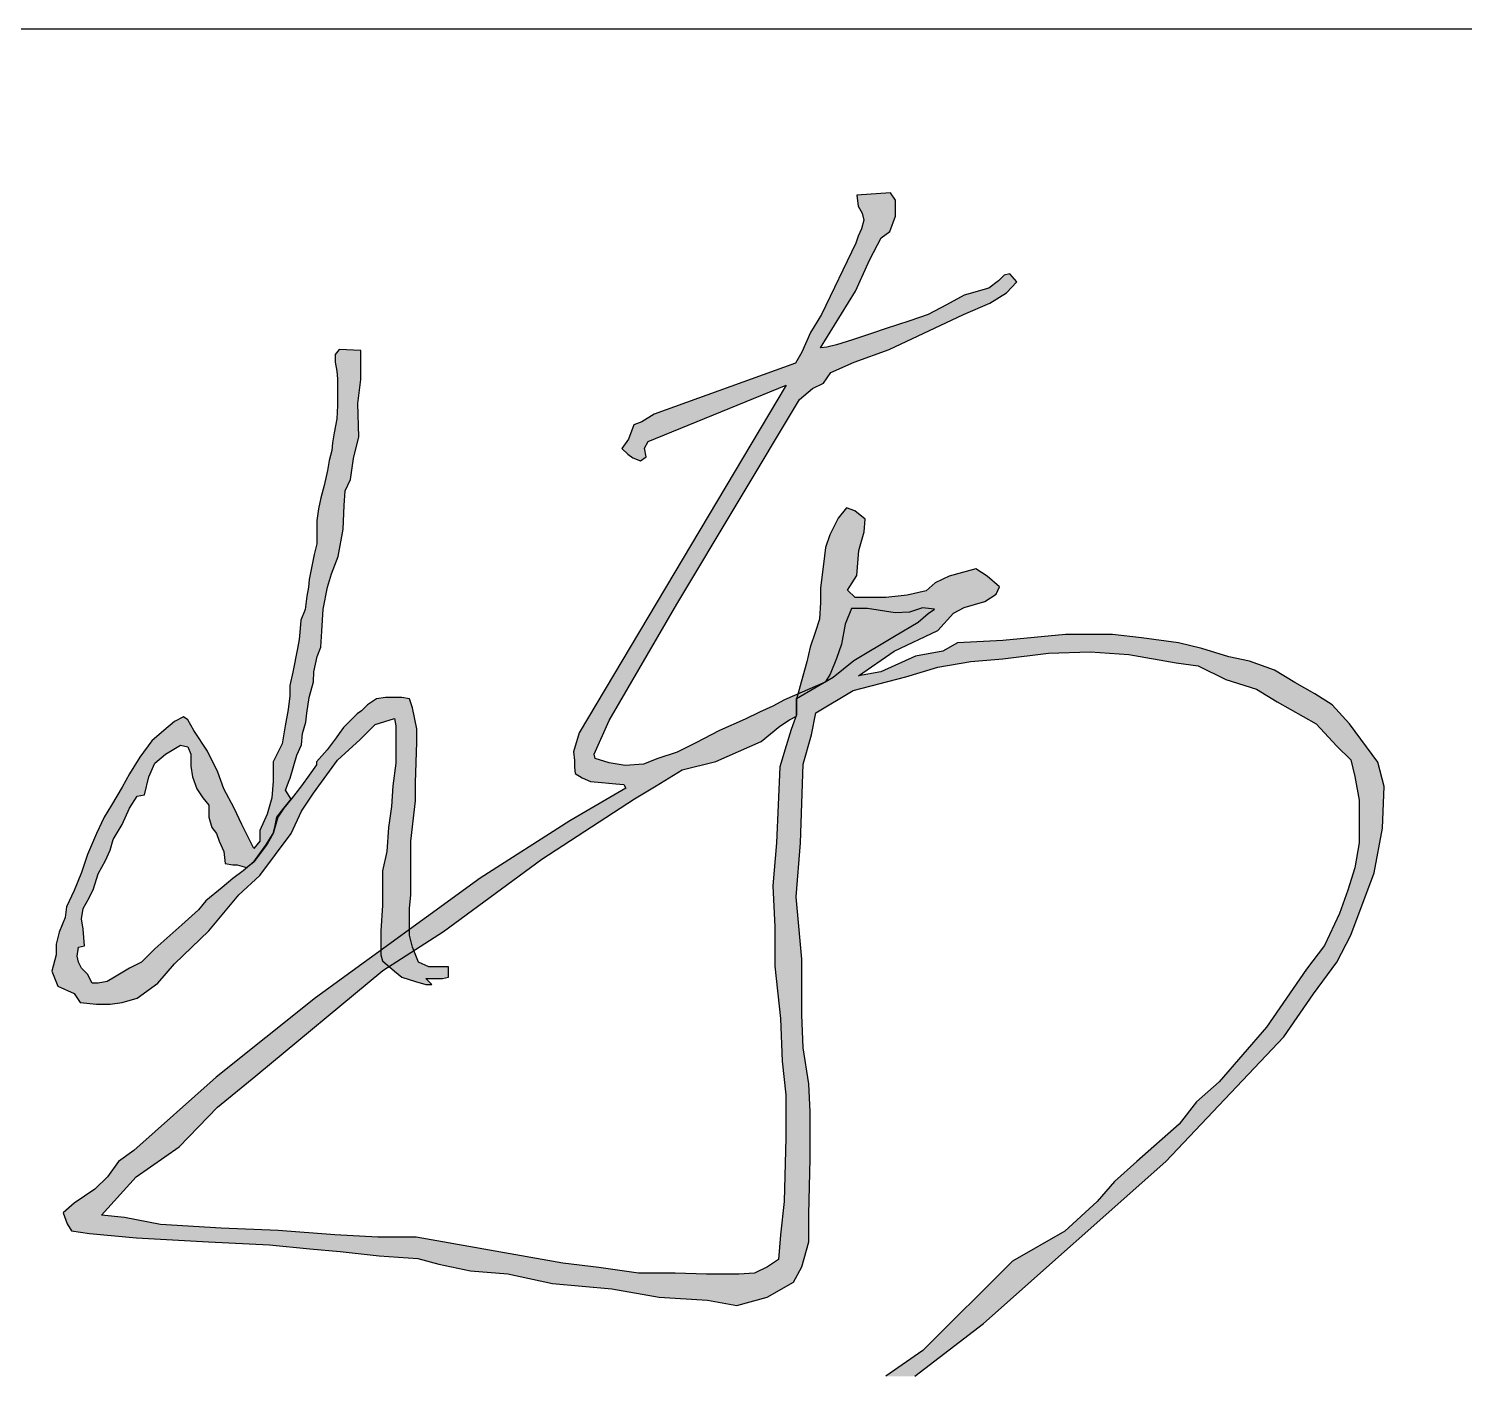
# Model space of a CAD drawing. Extents: x -266287 to 275962, y -324567 to 363765.
# Drawn here: x -76038 to -74884, y -228443 to -227359 of the extents above; entities that cross this region are included whole.
import ezdxf

# ---------------------------------------------------------------- set-up
doc = ezdxf.new("R2010")
doc.units = 0
doc.header["$LTSCALE"] = 1000
doc.linetypes.add('LENGSHUI', pattern=[22, 20, -1, 0, -1])
doc.layers.add('00签名', color=7, linetype='LENGSHUI')
doc.layers.add('PUB_TITLE', color=4, linetype='CONTINUOUS')

msp = doc.modelspace()

# ---------------------------------------------------------------- hatches: boundary and pattern name
at = {"layer": '00签名', "linetype": 'Continuous'}
for points in [[(-75325.44689, -228442.79699), (-75270.24624, -228400.39464), (-75123.53584, -228270.12012), (-75028.78197, -228169.68468), (-75004.80276, -228135.23708), (-74986.06949, -228109.7767), (-74974.82953, -228088.06133), (-74956.09627, -228037.88849), (-74949.35103, -228001.94506), (-74947.85489, -227968.24674), (-74953.09769, -227948.77648), (-74975.91078, -227917.83728), (-74989.84758, -227902.5839), (-75003.78123, -227893.96248), (-75019.71079, -227884.67746), (-75036.30042, -227874.73019), (-75056.20609, -227867.43598), (-75072.79886, -227864.11932), (-75094.6973, -227857.48735), (-75113.27655, -227852.8462), (-75143.13976, -227848.8673), (-75166.36776, -227846.21424), (-75204.19261, -227846.21424), (-75254.6247, -227850.85675), (-75291.12314, -227852.8462), (-75303.07032, -227859.47681), (-75324.96875, -227863.45707), (-75352.8392, -227876.0574), (-75370.75839, -227879.3727), (-75342.22159, -227859.47681), (-75307.04956, -227842.89758), (-75294.44233, -227828.9714), (-75285.81434, -227824.32889), (-75269.22471, -227819.68638), (-75259.93351, -227813.71802), (-75257.28068, -227807.74966), (-75267.23508, -227799.12824), (-75276.52628, -227793.15988), (-75297.76151, -227799.12824), (-75309.04233, -227804.43436), (-75316.34076, -227811.06632), (-75331.60397, -227814.38162), (-75348.85681, -227816.37108), (-75373.41122, -227816.37108), (-75379.64412, -227810.31705), (-75372.10995, -227798.60742), (-75370.43778, -227778.53611), (-75366.25423, -227763.48126), (-75365.415, -227753.4456), (-75373.78525, -227746.75517), (-75380.4802, -227744.24625), (-75387.17514, -227752.6093), (-75393.87008, -227765.99018), (-75397.21755, -227776.02719), (-75398.89286, -227789.40807), (-75401.40111, -227808.64444), (-75401.40111, -227820.3527), (-75402.24033, -227833.73494), (-75405.5878, -227844.6069), (-75409.77136, -227856.31517), (-75412.28275, -227868.02479), (-75415.63022, -227879.73306), (-75420.64985, -227898.13313), (-75420.64985, -227910.6777), (-75424.83655, -227922.38732), (-75429.0201, -227935.7682), (-75434.04288, -227952.49565), (-75436.65485, -228013.71452), (-75439.65972, -228048.25867), (-75438.15729, -228081.3029), (-75438.15729, -228112.84315), (-75433.64999, -228154.89908), (-75432.14441, -228189.44323), (-75429.13954, -228216.47967), (-75429.13954, -228251.02381), (-75430.64198, -228302.09144), (-75433.64999, -228329.12652), (-75435.21528, -228348.72325), (-75444.1073, -228354.64945), (-75454.48289, -228359.83318), (-75467.08384, -228360.5743), (-75493.02438, -228360.5743), (-75518.22314, -228359.83318), (-75547.86948, -228359.83318), (-75579.73804, -228355.38921), (-75608.64259, -228351.68635), (-75726.46729, -228331.0099), (-75757.31118, -228331.0099), (-75791.89543, -228329.14148), (-75837.69449, -228325.40598), (-75883.49356, -228323.53756), (-75932.09633, -228320.73491), (-75961.07317, -228315.13099), (-75979.76558, -228313.26257), (-75951.7254, -228282.43896), (-75917.14429, -228258.15212), (-75886.29726, -228226.3943), (-75855.45338, -228201.17461), (-75753.33507, -228116.29036), (-75704.50914, -228084.92145), (-75625.43338, -228026.85335), (-75551.02208, -227978.20489), (-75533.49264, -227967.82519), (-75512.71946, -227954.84955), (-75485.4525, -227948.36172), (-75449.09865, -227932.14285), (-75434.16547, -227919.81586), (-75426.3767, -227914.62533), (-75420.59642, -227911.90836), (-75420.59642, -227897.54431), (-75391.27383, -227880.30692), (-75374.60248, -227867.09194), (-75341.82869, -227847.55777), (-75322.85654, -227836.06707), (-75314.8069, -227829.1713), (-75309.63325, -227825.72409), (-75319.40849, -227824.57502), (-75329.75579, -227828.02223), (-75341.25349, -227828.59745), (-75363.67683, -227825.15024), (-75376.32493, -227825.15024), (-75381.50173, -227837.79), (-75384.37458, -227853.87833), (-75388.40097, -227865.36902), (-75393.57463, -227878.00878), (-75397.59788, -227884.32934), (-75430.36852, -227898.69338), (-75439.56857, -227903.86487), (-75450.49107, -227908.46115), (-75461.99191, -227914.20649), (-75482.68966, -227923.39905), (-75501.6618, -227933.16682), (-75516.6107, -227940.63644), (-75532.13479, -227945.80658), (-75543.63249, -227950.40421), (-75558.58139, -227951.55328), (-75571.22949, -227949.25514), (-75582.72719, -227945.80658), (-75583.30239, -227942.35937), (-75571.22949, -227915.35556), (-75516.80872, -227821.69351), (-75418.29562, -227657.12505), (-75407.79116, -227648.2915), (-75398.80171, -227643.79993), (-75393.02457, -227635.45728), (-75374.40132, -227627.11463), (-75346.15054, -227616.8478), (-75286.43354, -227588.61334), (-75265.24232, -227579.6302), (-75251.75814, -227571.28755), (-75243.40989, -227562.30441), (-75249.19017, -227555.8873), (-75253.6849, -227557.16964), (-75258.17962, -227561.66257), (-75265.88352, -227567.43783), (-75285.78919, -227573.21309), (-75299.91772, -227580.91253), (-75314.68431, -227588.61334), (-75329.45405, -227593.74675), (-75349.35972, -227600.16386), (-75360.27593, -227604.01358), (-75375.68687, -227609.14836), (-75388.52984, -227612.99808), (-75396.23374, -227614.92362), (-75401.36968, -227615.56411), (-75373.1189, -227570.00386), (-75361.55834, -227544.33678), (-75352.56889, -227527.01099), (-75345.50619, -227521.87758), (-75341.01147, -227509.68521), (-75341.01147, -227496.85099), (-75345.08501, -227490.86903), (-75372.2231, -227492.76193), (-75370.96269, -227501.59141), (-75367.80695, -227507.26876), (-75366.5434, -227512.94476), (-75368.43559, -227519.88269), (-75370.96269, -227525.55868), (-75372.85488, -227531.23603), (-75400.62475, -227588.63238), (-75409.46018, -227603.1392), (-75416.40344, -227618.90661), (-75421.45136, -227627.73744), (-75535.05794, -227668.73405), (-75545.15693, -227675.04101), (-75551.46841, -227677.56353), (-75555.88455, -227688.91687), (-75561.14621, -227696.57824), (-75556.27116, -227701.00726), (-75552.28249, -227704.1077), (-75546.07788, -227706.32289), (-75541.64601, -227703.22244), (-75542.97557, -227696.13493), (-75539.87327, -227690.82066), (-75429.07039, -227645.64252), (-75595.42872, -227925.13829), (-75600.07746, -227940.52222), (-75599.08736, -227947.44791), (-75599.08736, -227952.89001), (-75598.59074, -227957.83577), (-75593.14678, -227961.29929), (-75586.2161, -227964.26647), (-75577.30837, -227965.25644), (-75565.92068, -227966.24505), (-75559.48662, -227966.74003), (-75558.00305, -227969.70857), (-75602.85602, -227996.09501), (-75675.07654, -228042.12713), (-75807.51067, -228138.27362), (-75887.33136, -228202.08843), (-75953.75903, -228261.15466), (-75966.02366, -228270.06845), (-75974.94396, -228282.32473), (-75984.97695, -228292.35223), (-76001.70173, -228303.4948), (-76010.62204, -228311.29487), (-76007.27771, -228320.20729), (-76003.93024, -228325.77858), (-75989.4371, -228328.00737), (-75951.53052, -228331.34987), (-75893.55169, -228334.69236), (-75844.4963, -228336.92115), (-75812.16256, -228340.26365), (-75787.6333, -228342.49244), (-75756.41537, -228345.83494), (-75725.19745, -228348.06236), (-75708.47267, -228352.51993), (-75682.83073, -228358.09122), (-75652.72549, -228360.31865), (-75617.04741, -228368.11872), (-75569.10471, -228372.57493), (-75531.19813, -228379.26129), (-75492.17573, -228381.48872), (-75468.76229, -228385.94629), (-75444.23303, -228379.26129), (-75423.04809, -228367.005), (-75416.35943, -228354.74872), (-75410.78346, -228334.69236), (-75410.78346, -228312.40858), (-75409.67078, -228267.83966), (-75409.67078, -228229.95709), (-75410.78346, -228207.67331), (-75415.24361, -228178.70317), (-75416.35943, -228151.96318), (-75416.35943, -228124.10811), (-75416.35943, -228107.39425), (-75420.81958, -228057.2554), (-75417.47526, -228013.80155), (-75415.24361, -227950.29135), (-75408.55495, -227926.89249), (-75405.21062, -227909.06492), (-75375.10538, -227891.23871), (-75332.73866, -227880.09614), (-75307.09671, -227872.29607), (-75280.3358, -227867.83986), (-75254.69385, -227865.61107), (-75217.89996, -227861.15486), (-75184.45353, -227860.03978), (-75153.23561, -227862.26857), (-75115.32589, -227868.95357), (-75097.48843, -227871.18236), (-75075.18767, -227882.32493), (-75050.6584, -227890.12364), (-75033.93676, -227900.1525), (-75002.71884, -227917.97871), (-74985.99406, -227935.80627), (-74974.84525, -227946.94885), (-74971.50092, -227960.31884), (-74968.15345, -227979.26013), (-74968.15345, -228000.43019), (-74968.15345, -228013.80155), (-74971.50092, -228033.85655), (-74977.07375, -228051.68412), (-74983.76241, -228070.6254), (-74996.02704, -228096.25168), (-75010.52332, -228115.19432), (-75042.74077, -228162.01923), (-75080.7825, -228206.04014), (-75098.80541, -228222.04823), (-75112.82079, -228240.05666), (-75146.85813, -228270.07116), (-75164.8779, -228286.07926), (-75178.89642, -228302.08736), (-75204.92497, -228326.0995), (-75246.97424, -228350.11029), (-75319.05646, -228422.14536), (-75348.81411, -228442.79699)], [(-75788.47252, -227616.96203), (-75791.82314, -227620.98173), (-75791.82314, -227627.01128), (-75790.48415, -227634.38164), (-75789.81151, -227640.4112), (-75789.81151, -227648.4506), (-75789.81151, -227654.48016), (-75789.81151, -227661.85052), (-75790.48415, -227672.57018), (-75792.49577, -227683.95888), (-75793.83476, -227691.99828), (-75794.50426, -227698.0292), (-75796.51588, -227706.0686), (-75797.85801, -227714.108), (-75800.53913, -227726.16711), (-75803.22025, -227736.21637), (-75805.23188, -227744.92617), (-75806.57401, -227754.30639), (-75806.57401, -227764.35564), (-75806.57401, -227773.06545), (-75808.58564, -227781.77526), (-75810.59412, -227791.15411), (-75812.60575, -227801.87377), (-75813.27838, -227807.90332), (-75814.61737, -227815.27368), (-75815.9595, -227825.99334), (-75819.31012, -227834.70179), (-75819.98276, -227841.40175), (-75820.65225, -227850.11155), (-75821.99124, -227857.48192), (-75825.90448, -227876.29401), (-75828.31214, -227887.12246), (-75828.31214, -227895.54398), (-75829.51598, -227906.37379), (-75831.92364, -227919.6078), (-75834.33445, -227934.04664), (-75841.55744, -227948.48411), (-75841.55744, -227964.12641), (-75842.76128, -227977.36042), (-75846.37277, -227990.59579), (-75852.39194, -228003.83117), (-75852.39194, -228012.25269), (-75857.20727, -228018.26864), (-75862.02574, -228008.64366), (-75866.84107, -227999.01732), (-75872.86023, -227985.7833), (-75881.28706, -227970.141), (-75886.10239, -227956.90699), (-75894.53236, -227940.06259), (-75905.36685, -227923.21819), (-75910.18218, -227914.79531), (-75913.79368, -227912.38974), (-75921.01981, -227915.99877), (-75929.44664, -227923.21819), (-75939.0773, -227931.63971), (-75948.7111, -227944.87508), (-75957.13793, -227958.11045), (-75963.15709, -227968.9389), (-75971.58392, -227983.37638), (-75977.60622, -227993.00272), (-75983.62539, -228006.23673), (-75990.84838, -228023.08113), (-75995.66371, -228037.51997), (-76001.68287, -228051.95745), (-76007.70518, -228065.19282), (-76008.90901, -228073.61434), (-76013.72434, -228085.64625), (-76016.132, -228095.27259), (-76016.132, -228103.69411), (-76019.7435, -228116.92949), (-76014.92817, -228128.9614), (-76001.68287, -228134.97735), (-75996.86754, -228142.19677), (-75983.62539, -228143.39887), (-75972.78775, -228143.39887), (-75963.15709, -228142.19677), (-75951.11877, -228138.58638), (-75934.26197, -228126.55447), (-75921.01981, -228110.91353), (-75893.32852, -228084.44415), (-75869.24873, -228055.56784), (-75852.39194, -228039.92554), (-75827.10831, -228006.23673), (-75818.68149, -227988.18887), (-75809.05083, -227973.75139), (-75789.78636, -227947.28065), (-75771.72573, -227930.43625), (-75759.68741, -227918.40434), (-75744.03445, -227913.59184), (-75742.83061, -227919.6078), (-75742.83061, -227934.04664), (-75742.83061, -227949.68757), (-75745.23828, -227967.73544), (-75746.44211, -227984.57984), (-75748.85292, -228001.42424), (-75750.05675, -228020.67557), (-75753.66825, -228036.31651), (-75753.66825, -228048.34842), (-75753.66825, -228063.98936), (-75754.87208, -228084.44415), (-75754.87208, -228097.67816), (-75754.87208, -228103.69411), (-75753.66825, -228108.50661), (-75744.03445, -228116.92949), (-75738.01528, -228121.74198), (-75727.18079, -228125.35101), (-75718.75082, -228127.75793), (-75716.34316, -228127.75793), (-75713.93549, -228127.75793), (-75718.75082, -228122.94544), (-75713.93549, -228122.94544), (-75705.50867, -228122.94544), (-75700.69334, -228121.74198), (-75700.69334, -228113.32046), (-75709.12016, -228113.32046), (-75716.34316, -228113.32046), (-75724.77313, -228109.71007), (-75729.58846, -228097.67816), (-75731.99612, -228088.05318), (-75731.99612, -228078.42819), (-75731.99612, -228066.39628), (-75730.79229, -228055.56784), (-75730.79229, -228035.11304), (-75730.79229, -228021.87767), (-75730.79229, -228012.25269), (-75727.18079, -227979.76735), (-75727.18079, -227965.32851), (-75725.97696, -227932.84317), (-75725.97696, -227922.01473), (-75729.58846, -227905.17032), (-75731.99612, -227897.95091), (-75738.01528, -227896.74744), (-75742.83061, -227896.74744), (-75751.26058, -227896.74744), (-75758.48358, -227897.95091), (-75765.70657, -227902.7634), (-75770.5219, -227907.57589), (-75774.1334, -227909.98282), (-75784.97103, -227920.81126), (-75788.58253, -227925.62375), (-75790.9902, -227929.23414), (-75798.21319, -227938.85913), (-75806.64316, -227948.48411), (-75806.64316, -227950.89104), (-75812.66232, -227959.31256), (-75818.68149, -227967.73544), (-75823.49681, -227973.75139), (-75827.10831, -227978.56389), (-75833.12747, -227985.7833), (-75837.94595, -227993.00272), (-75841.55744, -228006.23673), (-75846.37277, -228014.65961), (-75857.20727, -228029.09709), (-75865.63724, -228036.31651), (-75874.06406, -228042.33246), (-75882.49089, -228049.55188), (-75895.73619, -228060.38033), (-75901.75535, -228067.59974), (-75914.99751, -228079.63029), (-75936.66964, -228098.88162), (-75947.50727, -228109.71007), (-75957.13793, -228114.52256), (-75969.17625, -228121.74198), (-75975.19856, -228125.35101), (-75982.42155, -228126.55447), (-75987.23688, -228126.55447), (-75990.84838, -228119.33641), (-75995.66371, -228114.52256), (-75998.07138, -228109.71007), (-75999.27521, -228104.89758), (-75998.07138, -228097.67816), (-75993.25605, -228096.47606), (-75994.45988, -228083.24068), (-75995.66371, -228074.8178), (-75994.45988, -228066.39628), (-75989.64455, -228057.9734), (-75986.03305, -228050.75398), (-75982.42155, -228038.72343), (-75976.40239, -228027.89363), (-75972.78775, -228019.47211), (-75970.38009, -228011.04923), (-75963.15709, -227999.01732), (-75957.13793, -227985.7833), (-75951.11877, -227976.15696), (-75945.09646, -227974.95486), (-75941.48496, -227960.51602), (-75936.66964, -227949.68757), (-75928.24281, -227942.46816), (-75916.20134, -227935.2501), (-75910.18218, -227936.4522), (-75907.77451, -227942.46816), (-75907.77451, -227952.0945), (-75906.57068, -227960.51602), (-75902.95918, -227970.141), (-75898.14385, -227977.36042), (-75893.32852, -227983.37638), (-75893.32852, -227993.00272), (-75890.92086, -228001.42424), (-75887.30622, -228006.23673), (-75884.89855, -228012.25269), (-75881.28706, -228020.67557), (-75880.08323, -228030.30055), (-75874.06406, -228031.50402), (-75870.45257, -228031.50402), (-75862.95926, -228033.43228), (-75857.20727, -228029.09709), (-75847.38802, -228015.58839), (-75841.55744, -228006.23673), (-75840.19331, -228001.20531), (-75838.54629, -227992.9864), (-75833.12747, -227985.7833), (-75827.10831, -227978.56389), (-75831.55589, -227971.20712), (-75828.6799, -227963.60559), (-75827.85639, -227961.7562), (-75822.51615, -227943.08553), (-75818.76635, -227934.77007), (-75817.87369, -227925.85629), (-75815.22086, -227916.57942), (-75814.55765, -227909.28929), (-75812.56803, -227896.69985), (-75809.25513, -227884.10904), (-75809.01625, -227876.26138), (-75806.09625, -227863.91398), (-75803.31141, -227856.37908), (-75802.5099, -227843.42112), (-75801.29664, -227825.79616), (-75797.9806, -227807.90468), (-75794.66456, -227797.30197), (-75789.31803, -227783.33228), (-75785.22877, -227761.42382), (-75784.39269, -227742.20376), (-75783.55661, -227730.50366), (-75779.3762, -227721.3111), (-75776.86795, -227704.59861), (-75772.68754, -227687.04845), (-75773.52363, -227660.30709), (-75771.01538, -227641.08568), (-75771.01538, -227625.20813), (-75771.01538, -227617.68683)]]:
    msp.add_hatch(color=256, dxfattribs=at).paths.add_polyline_path(points)

# ---------------------------------------------------------------- linework, layer by layer
msp.add_lwpolyline([(-75325.44689, -228442.79699), (-75270.24624, -228400.39464), (-75123.53584, -228270.12012), (-75028.78197, -228169.68468), (-75004.80276, -228135.23708), (-74986.06949, -228109.7767), (-74974.82953, -228088.06133), (-74956.09627, -228037.88849), (-74949.35103, -228001.94506), (-74947.85489, -227968.24674), (-74953.09769, -227948.77648), (-74975.91078, -227917.83728), (-74989.84758, -227902.5839), (-75003.78123, -227893.96248), (-75019.71079, -227884.67746), (-75036.30042, -227874.73019), (-75056.20609, -227867.43598), (-75072.79886, -227864.11932), (-75094.6973, -227857.48735), (-75113.27655, -227852.8462), (-75143.13976, -227848.8673), (-75166.36776, -227846.21424), (-75204.19261, -227846.21424), (-75254.6247, -227850.85675), (-75291.12314, -227852.8462), (-75303.07032, -227859.47681), (-75324.96875, -227863.45707), (-75352.8392, -227876.0574), (-75370.75839, -227879.3727), (-75342.22159, -227859.47681), (-75307.04956, -227842.89758), (-75294.44233, -227828.9714), (-75285.81434, -227824.32889), (-75269.22471, -227819.68638), (-75259.93351, -227813.71802), (-75257.28068, -227807.74966), (-75267.23508, -227799.12824), (-75276.52628, -227793.15988), (-75297.76151, -227799.12824), (-75309.04233, -227804.43436), (-75316.34076, -227811.06632), (-75331.60397, -227814.38162), (-75348.85681, -227816.37108), (-75373.41122, -227816.37108), (-75379.64412, -227810.31705), (-75372.10995, -227798.60742), (-75370.43778, -227778.53611), (-75366.25423, -227763.48126), (-75365.415, -227753.4456), (-75373.78525, -227746.75517), (-75380.4802, -227744.24625), (-75387.17514, -227752.6093), (-75393.87008, -227765.99018), (-75397.21755, -227776.02719), (-75398.89286, -227789.40807), (-75401.40111, -227808.64444), (-75401.40111, -227820.3527), (-75402.24033, -227833.73494), (-75405.5878, -227844.6069), (-75409.77136, -227856.31517), (-75412.28275, -227868.02479), (-75415.63022, -227879.73306), (-75420.64985, -227898.13313), (-75420.64985, -227910.6777), (-75424.83655, -227922.38732), (-75429.0201, -227935.7682), (-75434.04288, -227952.49565), (-75436.65485, -228013.71452), (-75439.65972, -228048.25867), (-75438.15729, -228081.3029), (-75438.15729, -228112.84315), (-75433.64999, -228154.89908), (-75432.14441, -228189.44323), (-75429.13954, -228216.47967), (-75429.13954, -228251.02381), (-75430.64198, -228302.09144), (-75433.64999, -228329.12652), (-75435.21528, -228348.72325), (-75444.1073, -228354.64945), (-75454.48289, -228359.83318), (-75467.08384, -228360.5743), (-75493.02438, -228360.5743), (-75518.22314, -228359.83318), (-75547.86948, -228359.83318), (-75579.73804, -228355.38921), (-75608.64259, -228351.68635), (-75726.46729, -228331.0099), (-75757.31118, -228331.0099), (-75791.89543, -228329.14148), (-75837.69449, -228325.40598), (-75883.49356, -228323.53756), (-75932.09633, -228320.73491), (-75961.07317, -228315.13099), (-75979.76558, -228313.26257), (-75951.7254, -228282.43896), (-75917.14429, -228258.15212), (-75886.29726, -228226.3943), (-75855.45338, -228201.17461), (-75753.33507, -228116.29036), (-75704.50914, -228084.92145), (-75625.43338, -228026.85335), (-75551.02208, -227978.20489), (-75533.49264, -227967.82519), (-75512.71946, -227954.84955), (-75485.4525, -227948.36172), (-75449.09865, -227932.14285), (-75434.16547, -227919.81586), (-75426.3767, -227914.62533), (-75420.59642, -227911.90836), (-75420.59642, -227897.54431), (-75391.27383, -227880.30692), (-75374.60248, -227867.09194), (-75341.82869, -227847.55777), (-75322.85654, -227836.06707), (-75314.8069, -227829.1713), (-75309.63325, -227825.72409), (-75319.40849, -227824.57502), (-75329.75579, -227828.02223), (-75341.25349, -227828.59745), (-75363.67683, -227825.15024), (-75376.32493, -227825.15024), (-75381.50173, -227837.79), (-75384.37458, -227853.87833), (-75388.40097, -227865.36902), (-75393.57463, -227878.00878), (-75397.59788, -227884.32934), (-75430.36852, -227898.69338), (-75439.56857, -227903.86487), (-75450.49107, -227908.46115), (-75461.99191, -227914.20649), (-75482.68966, -227923.39905), (-75501.6618, -227933.16682), (-75516.6107, -227940.63644), (-75532.13479, -227945.80658), (-75543.63249, -227950.40421), (-75558.58139, -227951.55328), (-75571.22949, -227949.25514), (-75582.72719, -227945.80658), (-75583.30239, -227942.35937), (-75571.22949, -227915.35556), (-75516.80872, -227821.69351), (-75418.29562, -227657.12505), (-75407.79116, -227648.2915), (-75398.80171, -227643.79993), (-75393.02457, -227635.45728), (-75374.40132, -227627.11463), (-75346.15054, -227616.8478), (-75286.43354, -227588.61334), (-75265.24232, -227579.6302), (-75251.75814, -227571.28755), (-75243.40989, -227562.30441), (-75249.19017, -227555.8873), (-75253.6849, -227557.16964), (-75258.17962, -227561.66257), (-75265.88352, -227567.43783), (-75285.78919, -227573.21309), (-75299.91772, -227580.91253), (-75314.68431, -227588.61334), (-75329.45405, -227593.74675), (-75349.35972, -227600.16386), (-75360.27593, -227604.01358), (-75375.68687, -227609.14836), (-75388.52984, -227612.99808), (-75396.23374, -227614.92362), (-75401.36968, -227615.56411), (-75373.1189, -227570.00386), (-75361.55834, -227544.33678), (-75352.56889, -227527.01099), (-75345.50619, -227521.87758), (-75341.01147, -227509.68521), (-75341.01147, -227496.85099), (-75345.08501, -227490.86903), (-75372.2231, -227492.76193), (-75370.96269, -227501.59141), (-75367.80695, -227507.26876), (-75366.5434, -227512.94476), (-75368.43559, -227519.88269), (-75370.96269, -227525.55868), (-75372.85488, -227531.23603), (-75400.62475, -227588.63238), (-75409.46018, -227603.1392), (-75416.40344, -227618.90661), (-75421.45136, -227627.73744), (-75535.05794, -227668.73405), (-75545.15693, -227675.04101), (-75551.46841, -227677.56353), (-75555.88455, -227688.91687), (-75561.14621, -227696.57824), (-75556.27116, -227701.00726), (-75552.28249, -227704.1077), (-75546.07788, -227706.32289), (-75541.64601, -227703.22244), (-75542.97557, -227696.13493), (-75539.87327, -227690.82066), (-75429.07039, -227645.64252), (-75595.42872, -227925.13829), (-75600.07746, -227940.52222), (-75599.08736, -227947.44791), (-75599.08736, -227952.89001), (-75598.59074, -227957.83577), (-75593.14678, -227961.29929), (-75586.2161, -227964.26647), (-75577.30837, -227965.25644), (-75565.92068, -227966.24505), (-75559.48662, -227966.74003), (-75558.00305, -227969.70857), (-75602.85602, -227996.09501), (-75675.07654, -228042.12713), (-75807.51067, -228138.27362), (-75887.33136, -228202.08843), (-75953.75903, -228261.15466), (-75966.02366, -228270.06845), (-75974.94396, -228282.32473), (-75984.97695, -228292.35223), (-76001.70173, -228303.4948), (-76010.62204, -228311.29487), (-76007.27771, -228320.20729), (-76003.93024, -228325.77858), (-75989.4371, -228328.00737), (-75951.53052, -228331.34987), (-75893.55169, -228334.69236), (-75844.4963, -228336.92115), (-75812.16256, -228340.26365), (-75787.6333, -228342.49244), (-75756.41537, -228345.83494), (-75725.19745, -228348.06236), (-75708.47267, -228352.51993), (-75682.83073, -228358.09122), (-75652.72549, -228360.31865), (-75617.04741, -228368.11872), (-75569.10471, -228372.57493), (-75531.19813, -228379.26129), (-75492.17573, -228381.48872), (-75468.76229, -228385.94629), (-75444.23303, -228379.26129), (-75423.04809, -228367.005), (-75416.35943, -228354.74872), (-75410.78346, -228334.69236), (-75410.78346, -228312.40858), (-75409.67078, -228267.83966), (-75409.67078, -228229.95709), (-75410.78346, -228207.67331), (-75415.24361, -228178.70317), (-75416.35943, -228151.96318), (-75416.35943, -228124.10811), (-75416.35943, -228107.39425), (-75420.81958, -228057.2554), (-75417.47526, -228013.80155), (-75415.24361, -227950.29135), (-75408.55495, -227926.89249), (-75405.21062, -227909.06492), (-75375.10538, -227891.23871), (-75332.73866, -227880.09614), (-75307.09671, -227872.29607), (-75280.3358, -227867.83986), (-75254.69385, -227865.61107), (-75217.89996, -227861.15486), (-75184.45353, -227860.03978), (-75153.23561, -227862.26857), (-75115.32589, -227868.95357), (-75097.48843, -227871.18236), (-75075.18767, -227882.32493), (-75050.6584, -227890.12364), (-75033.93676, -227900.1525), (-75002.71884, -227917.97871), (-74985.99406, -227935.80627), (-74974.84525, -227946.94885), (-74971.50092, -227960.31884), (-74968.15345, -227979.26013), (-74968.15345, -228000.43019), (-74968.15345, -228013.80155), (-74971.50092, -228033.85655), (-74977.07375, -228051.68412), (-74983.76241, -228070.6254), (-74996.02704, -228096.25168), (-75010.52332, -228115.19432), (-75042.74077, -228162.01923), (-75080.7825, -228206.04014), (-75098.80541, -228222.04823), (-75112.82079, -228240.05666), (-75146.85813, -228270.07116), (-75164.8779, -228286.07926), (-75178.89642, -228302.08736), (-75204.92497, -228326.0995), (-75246.97424, -228350.11029), (-75319.05646, -228422.14536), (-75348.81411, -228442.79699)], dxfattribs=at)
msp.add_lwpolyline([(-75788.47252, -227616.96203), (-75791.82314, -227620.98173), (-75791.82314, -227627.01128), (-75790.48415, -227634.38164), (-75789.81151, -227640.4112), (-75789.81151, -227648.4506), (-75789.81151, -227654.48016), (-75789.81151, -227661.85052), (-75790.48415, -227672.57018), (-75792.49577, -227683.95888), (-75793.83476, -227691.99828), (-75794.50426, -227698.0292), (-75796.51588, -227706.0686), (-75797.85801, -227714.108), (-75800.53913, -227726.16711), (-75803.22025, -227736.21637), (-75805.23188, -227744.92617), (-75806.57401, -227754.30639), (-75806.57401, -227764.35564), (-75806.57401, -227773.06545), (-75808.58564, -227781.77526), (-75810.59412, -227791.15411), (-75812.60575, -227801.87377), (-75813.27838, -227807.90332), (-75814.61737, -227815.27368), (-75815.9595, -227825.99334), (-75819.31012, -227834.70179), (-75819.98276, -227841.40175), (-75820.65225, -227850.11155), (-75821.99124, -227857.48192), (-75825.90448, -227876.29401), (-75828.31214, -227887.12246), (-75828.31214, -227895.54398), (-75829.51598, -227906.37379), (-75831.92364, -227919.6078), (-75834.33445, -227934.04664), (-75841.55744, -227948.48411), (-75841.55744, -227964.12641), (-75842.76128, -227977.36042), (-75846.37277, -227990.59579), (-75852.39194, -228003.83117), (-75852.39194, -228012.25269), (-75857.20727, -228018.26864), (-75862.02574, -228008.64366), (-75866.84107, -227999.01732), (-75872.86023, -227985.7833), (-75881.28706, -227970.141), (-75886.10239, -227956.90699), (-75894.53236, -227940.06259), (-75905.36685, -227923.21819), (-75910.18218, -227914.79531), (-75913.79368, -227912.38974), (-75921.01981, -227915.99877), (-75929.44664, -227923.21819), (-75939.0773, -227931.63971), (-75948.7111, -227944.87508), (-75957.13793, -227958.11045), (-75963.15709, -227968.9389), (-75971.58392, -227983.37638), (-75977.60622, -227993.00272), (-75983.62539, -228006.23673), (-75990.84838, -228023.08113), (-75995.66371, -228037.51997), (-76001.68287, -228051.95745), (-76007.70518, -228065.19282), (-76008.90901, -228073.61434), (-76013.72434, -228085.64625), (-76016.132, -228095.27259), (-76016.132, -228103.69411), (-76019.7435, -228116.92949), (-76014.92817, -228128.9614), (-76001.68287, -228134.97735), (-75996.86754, -228142.19677), (-75983.62539, -228143.39887), (-75972.78775, -228143.39887), (-75963.15709, -228142.19677), (-75951.11877, -228138.58638), (-75934.26197, -228126.55447), (-75921.01981, -228110.91353), (-75893.32852, -228084.44415), (-75869.24873, -228055.56784), (-75852.39194, -228039.92554), (-75827.10831, -228006.23673), (-75818.68149, -227988.18887), (-75809.05083, -227973.75139), (-75789.78636, -227947.28065), (-75771.72573, -227930.43625), (-75759.68741, -227918.40434), (-75744.03445, -227913.59184), (-75742.83061, -227919.6078), (-75742.83061, -227934.04664), (-75742.83061, -227949.68757), (-75745.23828, -227967.73544), (-75746.44211, -227984.57984), (-75748.85292, -228001.42424), (-75750.05675, -228020.67557), (-75753.66825, -228036.31651), (-75753.66825, -228048.34842), (-75753.66825, -228063.98936), (-75754.87208, -228084.44415), (-75754.87208, -228097.67816), (-75754.87208, -228103.69411), (-75753.66825, -228108.50661), (-75744.03445, -228116.92949), (-75738.01528, -228121.74198), (-75727.18079, -228125.35101), (-75718.75082, -228127.75793), (-75716.34316, -228127.75793), (-75713.93549, -228127.75793), (-75718.75082, -228122.94544), (-75713.93549, -228122.94544), (-75705.50867, -228122.94544), (-75700.69334, -228121.74198), (-75700.69334, -228121.74198), (-75700.69334, -228113.32046), (-75709.12016, -228113.32046), (-75716.34316, -228113.32046), (-75724.77313, -228109.71007), (-75729.58846, -228097.67816), (-75731.99612, -228088.05318), (-75731.99612, -228078.42819), (-75731.99612, -228066.39628), (-75730.79229, -228055.56784), (-75730.79229, -228035.11304), (-75730.79229, -228021.87767), (-75730.79229, -228012.25269), (-75727.18079, -227979.76735), (-75727.18079, -227965.32851), (-75725.97696, -227932.84317), (-75725.97696, -227922.01473), (-75729.58846, -227905.17032), (-75731.99612, -227897.95091), (-75738.01528, -227896.74744), (-75742.83061, -227896.74744), (-75751.26058, -227896.74744), (-75758.48358, -227897.95091), (-75765.70657, -227902.7634), (-75770.5219, -227907.57589), (-75774.1334, -227909.98282), (-75784.97103, -227920.81126), (-75788.58253, -227925.62375), (-75790.9902, -227929.23414), (-75798.21319, -227938.85913), (-75806.64316, -227948.48411), (-75806.64316, -227950.89104), (-75812.66232, -227959.31256), (-75818.68149, -227967.73544), (-75823.49681, -227973.75139), (-75827.10831, -227978.56389), (-75833.12747, -227985.7833), (-75837.94595, -227993.00272), (-75841.55744, -228006.23673), (-75846.37277, -228014.65961), (-75857.20727, -228029.09709), (-75865.63724, -228036.31651), (-75874.06406, -228042.33246), (-75882.49089, -228049.55188), (-75895.73619, -228060.38033), (-75901.75535, -228067.59974), (-75914.99751, -228079.63029), (-75936.66964, -228098.88162), (-75947.50727, -228109.71007), (-75957.13793, -228114.52256), (-75969.17625, -228121.74198), (-75975.19856, -228125.35101), (-75982.42155, -228126.55447), (-75987.23688, -228126.55447), (-75990.84838, -228119.33641), (-75995.66371, -228114.52256), (-75998.07138, -228109.71007), (-75999.27521, -228104.89758), (-75998.07138, -228097.67816), (-75993.25605, -228096.47606), (-75994.45988, -228083.24068), (-75995.66371, -228074.8178), (-75994.45988, -228066.39628), (-75989.64455, -228057.9734), (-75986.03305, -228050.75398), (-75982.42155, -228038.72343), (-75976.40239, -228027.89363), (-75972.78775, -228019.47211), (-75970.38009, -228011.04923), (-75963.15709, -227999.01732), (-75957.13793, -227985.7833), (-75951.11877, -227976.15696), (-75945.09646, -227974.95486), (-75941.48496, -227960.51602), (-75936.66964, -227949.68757), (-75928.24281, -227942.46816), (-75916.20134, -227935.2501), (-75910.18218, -227936.4522), (-75907.77451, -227942.46816), (-75907.77451, -227952.0945), (-75906.57068, -227960.51602), (-75902.95918, -227970.141), (-75898.14385, -227977.36042), (-75893.32852, -227983.37638), (-75893.32852, -227993.00272), (-75890.92086, -228001.42424), (-75887.30622, -228006.23673), (-75884.89855, -228012.25269), (-75881.28706, -228020.67557), (-75880.08323, -228030.30055), (-75874.06406, -228031.50402), (-75870.45257, -228031.50402), (-75862.95926, -228033.43228), (-75857.20727, -228029.09709), (-75847.38802, -228015.58839), (-75841.55744, -228006.23673), (-75840.19331, -228001.20531), (-75838.54629, -227992.9864), (-75833.12747, -227985.7833), (-75827.10831, -227978.56389), (-75831.55589, -227971.20712), (-75828.6799, -227963.60559), (-75827.85639, -227961.7562), (-75822.51615, -227943.08553), (-75818.76635, -227934.77007), (-75817.87369, -227925.85629), (-75815.22086, -227916.57942), (-75814.55765, -227909.28929), (-75812.56803, -227896.69985), (-75809.25513, -227884.10904), (-75809.01625, -227876.26138), (-75806.09625, -227863.91398), (-75803.31141, -227856.37908), (-75802.5099, -227843.42112), (-75801.29664, -227825.79616), (-75797.9806, -227807.90468), (-75794.66456, -227797.30197), (-75789.31803, -227783.33228), (-75785.22877, -227761.42382), (-75784.39269, -227742.20376), (-75783.55661, -227730.50366), (-75779.3762, -227721.3111), (-75776.86795, -227704.59861), (-75772.68754, -227687.04845), (-75773.52363, -227660.30709), (-75771.01538, -227641.08568), (-75771.01538, -227625.20813), (-75771.01538, -227617.68683)], close=True, dxfattribs=at)
at = {"layer": 'PUB_TITLE'}
msp.add_line((-77974.04313, -227358.80748), (-73764.58828, -227358.80748), dxfattribs=at)

doc.saveas('drawing.dxf')
